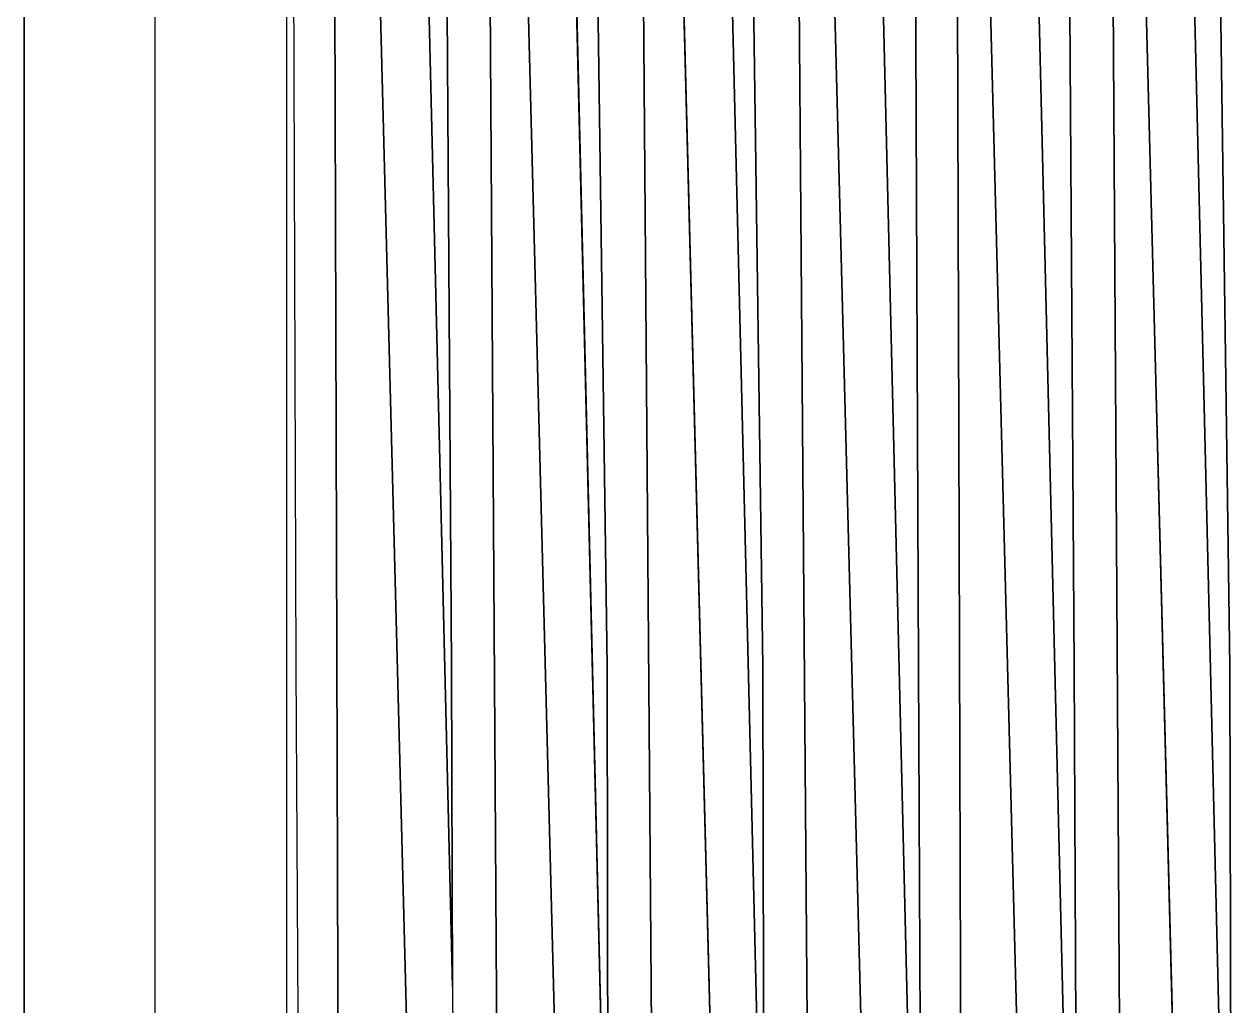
# Model space of a CAD drawing. Header units: millimetres. Extents: x 0 to 1881, y -1115 to 723.
# Drawn here: x 1156.5 to 1304.3, y -989 to -869.1 of the extents above; entities that cross this region are included whole.
import ezdxf

# ---------------------------------------------------------------- set-up
doc = ezdxf.new("R2010")
doc.units = ezdxf.units.MM
doc.layers.add('Blocks', color=7, linetype='Continuous')
doc.layers.add('Blocks$Inner', color=7, linetype='Continuous', lineweight=25, true_color=0x007f00)
doc.layers.add('Blocks$Outline', color=7, linetype='Continuous', lineweight=35, true_color=0xff3f3f)

# ---------------------------------------------------------------- blocks, each defined once
blk = doc.blocks.new('PK4 Lounge Chair Top')
at = {"layer": 'Blocks$Inner'}
for p, q in [((61.85, 57.18), (71.34, -337.51)), ((132.32, 5.72), (142.12, -373.02))]:
    blk.add_line(p, q, dxfattribs=at)
for points in [[(0.55, 330.49), (0.71, 330.35), (0.55, 330.49), (0.4, 330.64), (0.26, 330.79), (0.12, 330.94), (0, 331.09), (0, 331.09), (0, -331.09), (0, -331.51), (0.05, -331.51)], [(80.86, 57.42), (90.36, -337.5), (90.21, -257.04), (89.03, -172.26), (87.07, 57.22)], [(16.03, -407.88), (16.01, -407.88), (16.01, -331.34), (16.01, -331.09), (16.01, -61.2), (16.01, 286.5)], [(32.02, 286.5), (32.02, -106.49), (32.02, -407.7), (31.99, -407.7)], [(32.02, 81.46), (33.16, -257.04), (33.96, -391.57)], [(38.55, -375.1), (37.92, -175.59)], [(36.94, 77.28), (37.78, 44.63), (48.61, -373.93), (48.72, -374.03), (48.82, -374.15), (48.92, -374.26), (49.01, -374.38), (49.2, -374.64)], [(110.52, -395.02), (110.33, -394.27), (110.18, -393.45), (110.08, -392.55), (110.02, -391.57), (109.72, -362.55), (109.23, -257.04), (107.89, 58.69), (108.03, 58.91), (108.16, 59.16), (108.29, 59.42), (108.41, 59.69), (108.52, 59.99), (108.63, 60.3), (108.83, 60.98), (109, 61.74), (109.14, 62.58), (109.25, 63.5), (109.32, 64.5), (109.69, 83.69)], [(126.18, 57.63), (128.24, -257.04), (128.73, -362.55), (129.03, -391.57), (129.08, -392.33), (129.15, -393.04), (129.24, -393.7), (129.36, -394.32), (129.55, -394.94), (129.58, -395.04), (129.64, -395.28), (129.66, -395.39)], [(111.48, 76.33), (113.88, -16.62), (123.1, -373.02), (122.96, -373.01)], [(147.48, -358.01), (147.26, -257.04), (146.08, -172.26), (144.39, 57.15), (144.25, 81.43), (144.25, 81.63), (144.27, 81.81), (144.29, 81.98), (144.33, 82.15), (144.37, 82.3), (144.4, 82.38), (144.42, 82.45), (144.45, 82.52), (144.48, 82.59), (144.52, 82.66), (144.48, 82.59), (144.45, 82.52), (144.42, 82.45), (144.4, 82.38), (144.37, 82.3)], [(85.64, -373.04), (74.27, 66.45), (74.02, 76.33), (74, 77), (74.01, 77.31), (74.03, 77.62), (74.06, 77.91), (74.1, 78.19), (74.15, 78.47), (74.21, 78.73), (74.26, 78.95), (74.32, 79.16), (74.39, 79.36), (74.46, 79.55), (74.54, 79.74)], [(132.04, 79.45), (132.04, 79.22), (132.32, 5.72), (132.99, -175.59), (134.24, -373.3), (134.12, -373.37), (134.01, -373.46), (133.89, -373.55), (133.78, -373.65), (133.67, -373.77), (133.56, -373.89)], [(56.16, 31.6), (66.63, -373)], [(92.48, 77.68), (92.45, 77.25), (92.45, 76.8), (92.46, 76.33), (93.08, 52.36), (104.1, -373.5), (103.93, -373.39), (103.75, -373.3), (103.66, -373.25), (103.57, -373.21), (103.47, -373.17), (103.38, -373.14), (103.29, -373.11), (103.2, -373.09), (103.1, -373.06), (103.01, -373.05), (102.92, -373.03), (102.82, -373.02), (102.73, -373.02), (102.63, -373.01), (102.54, -373.02)], [(70.02, -172.26), (71.2, -257.04), (71.34, -337.51)], [(77.2, -374.36), (75.63, -175.59)], [(128.73, -362.55), (128.21, -353.79), (118.31, 57.72), (118.21, 57.8), (118.11, 57.89), (118.01, 57.99), (117.92, 58.09), (117.82, 58.2), (117.73, 58.31), (117.54, 58.55), (117.36, 58.82), (117.19, 59.12), (117.02, 59.43), (117.19, 59.12), (117.36, 58.82), (117.54, 58.55)], [(52.31, -296.11), (43.81, 57.17), (43.68, 57.22)], [(50.12, 57.34), (52.18, -257.04), (52.31, -296.11), (52.97, -391.57)], [(109.72, -362.55), (109.19, -353.79), (99.3, 57.42), (99.19, 57.47), (99.07, 57.54)], [(147.75, -391.75), (147.73, -391.57), (147.48, -358.01), (147.22, -353.79), (137.34, 57.23)], [(96.77, -392.16), (96.65, -391.36), (96.47, -389.57), (96.28, -384.9), (96.23, -378.26), (96.2, -373.03), (94.65, -175.59), (93.08, 52.36)], [(58.74, -392.16), (58.62, -391.36), (58.44, -389.57), (58.25, -384.9), (58.2, -378.26), (58.18, -373.96), (56.93, -175.59), (56.16, 31.6)], [(113.88, -16.62), (113.98, -175.59), (114.6, -373.79)]]:
    blk.add_lwpolyline(points, dxfattribs=at)
at = {"layer": 'Blocks$Outline'}
for points in [[(0, -331.09), (0, 62.72)], [(61.85, 57.18), (71.34, -337.51), (71.2, -257.04), (70.02, -172.26), (68.33, 57.04)], [(85.64, -373.04), (74.37, 62.72)], [(75.63, -175.59), (77.2, -374.36)], [(99.3, 57.42), (109.19, -353.79), (109.72, -362.55), (109.23, -257.04), (107.89, 58.69)], [(137.34, 57.23), (147.22, -353.79), (147.48, -358.01), (147.26, -257.04), (146.08, -172.26), (144.39, 57.15)], [(80.86, 57.42), (90.36, -337.5), (90.21, -257.04), (89.03, -172.26), (87.07, 57.22)], [(118.31, 57.72), (128.21, -353.79), (128.73, -362.55), (128.24, -257.04), (126.18, 57.63)], [(43.81, 57.17), (52.31, -296.11), (52.18, -257.04), (50.12, 57.34)], [(104.1, -373.5), (93.08, 52.36)], [(94.65, -175.59), (96.2, -373.03)], [(48.61, -373.93), (37.78, 44.63)], [(37.92, -175.59), (38.55, -375.1)], [(66.63, -373), (56.16, 31.6)], [(56.93, -175.59), (58.18, -373.96)], [(142.12, -373.02), (132.32, 5.72)], [(132.99, -175.59), (134.24, -373.3)], [(123.1, -373.02), (113.88, -16.62)], [(113.98, -175.59), (114.6, -373.79)]]:
    blk.add_lwpolyline(points, dxfattribs=at)

msp = doc.modelspace()

# ---------------------------------------------------------------- block references
at = {"layer": 'Blocks'}
msp.add_blockref('PK4 Lounge Chair Top', (1156.54, -690.54), dxfattribs=at)

doc.saveas('drawing.dxf')
